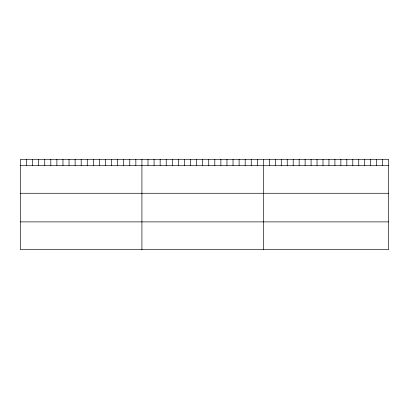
<?xml version="1.0" encoding="UTF-8"?>
<svg xmlns="http://www.w3.org/2000/svg" width="409" height="409" viewBox="0 0 409 409"><rect width="100%" height="100%" fill="white"/><g stroke="black" fill="none" stroke-linecap="round" stroke-linejoin="round"><path stroke-width="0.61" d="M388.55 165.492L388.55 249.664L20.45 249.664L20.45 159.336L388.55 159.336L388.55 165.492L20.45 165.492M20.45 193.268L388.55 193.268M20.45 221.888L388.55 221.888M382.589 159.336L382.589 165.492M376.633 159.336L376.633 165.492M370.672 159.336L370.672 165.492M364.71 159.336L364.71 165.492M358.749 159.336L358.749 165.492M352.793 159.336L352.793 165.492M346.832 159.336L346.832 165.492M340.871 159.336L340.871 165.492M334.915 159.336L334.915 165.492M328.954 159.336L328.954 165.492M322.992 159.336L322.992 165.492M317.031 159.336L317.031 165.492M311.075 159.336L311.075 165.492M305.114 159.336L305.114 165.492M299.153 159.336L299.153 165.492M293.197 159.336L293.197 165.492M287.236 159.336L287.236 165.492M281.274 159.336L281.274 165.492M275.313 159.336L275.313 165.492M269.357 159.336L269.357 165.492M263.396 159.336L263.396 249.664M257.322 159.336L257.322 165.492M251.249 159.336L251.249 165.492M245.175 159.336L245.175 165.492M239.101 159.336L239.101 165.492M233.028 159.336L233.028 165.492M226.954 159.336L226.954 165.492M220.88 159.336L220.88 165.492M214.807 159.336L214.807 165.492M208.733 159.336L208.733 165.492M202.659 159.336L202.659 165.492M196.586 159.336L196.586 165.492M190.512 159.336L190.512 165.492M184.439 159.336L184.439 165.492M178.365 159.336L178.365 165.492M172.291 159.336L172.291 165.492M166.218 159.336L166.218 165.492M160.144 159.336L160.144 165.492M154.07 159.336L154.07 165.492M147.997 159.336L147.997 165.492M141.923 159.336L141.923 249.664M135.849 159.336L135.849 165.492M129.776 159.336L129.776 165.492M123.702 159.336L123.702 165.492M117.628 159.336L117.628 165.492M111.555 159.336L111.555 165.492M105.481 159.336L105.481 165.492M99.407 159.336L99.407 165.492M93.334 159.336L93.334 165.492M87.26 159.336L87.26 165.492M81.187 159.336L81.187 165.492M75.113 159.336L75.113 165.492M69.039 159.336L69.039 165.492M62.966 159.336L62.966 165.492M56.892 159.336L56.892 165.492M50.818 159.336L50.818 165.492M44.745 159.336L44.745 165.492M38.671 159.336L38.671 165.492M32.597 159.336L32.597 165.492M26.524 159.336L26.524 165.492"/></g></svg>
